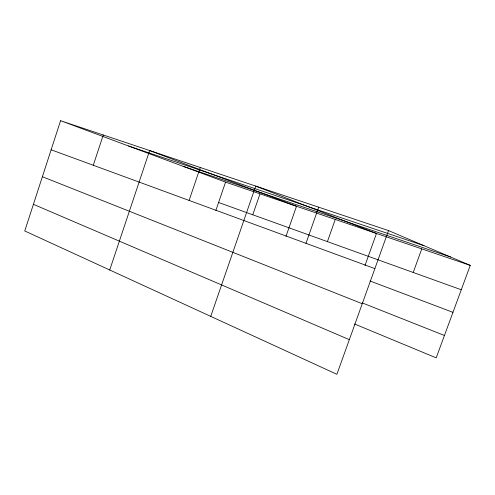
<?xml version="1.0" encoding="UTF-8"?>
<svg xmlns="http://www.w3.org/2000/svg" width="495" height="495" viewBox="0 0 495 495"><rect width="100%" height="100%" fill="white"/><g stroke="black" fill="none" stroke-linecap="round" stroke-linejoin="round"><path stroke-width="0.74" d="M60.588 120.693L24.75 230.973L336.891 374.307L388.532 230.59L60.588 120.693L225.559 182.123L470.25 265.382L436.2 357.854L354.599 324.008M93.289 165.262L103.257 134.993M109.723 269.992L149.651 150.536L296.505 206.26L285.98 236.356M189.096 200.426L200.271 167.502M215.851 210.48L225.559 182.123M210.734 316.379L255.729 186.083L376.472 233.473L365.001 265.493M252.759 214.781L260.005 193.842M305.978 243.317L318.693 207.182M327.405 241.622L335.257 219.446M413.207 272.473L421.771 248.886M128.527 145.988L423.998 245.687M183.107 166.314L450.611 257.023M218.586 202.492L461.278 289.754M51.134 149.793L374.876 268.606M370.05 281.012L452.962 312.326M362.198 302.878L444.436 335.48M42.384 176.721L362.253 303.72M388.532 230.59L470.25 265.382M33.413 204.324L349.34 339.657"/></g></svg>
